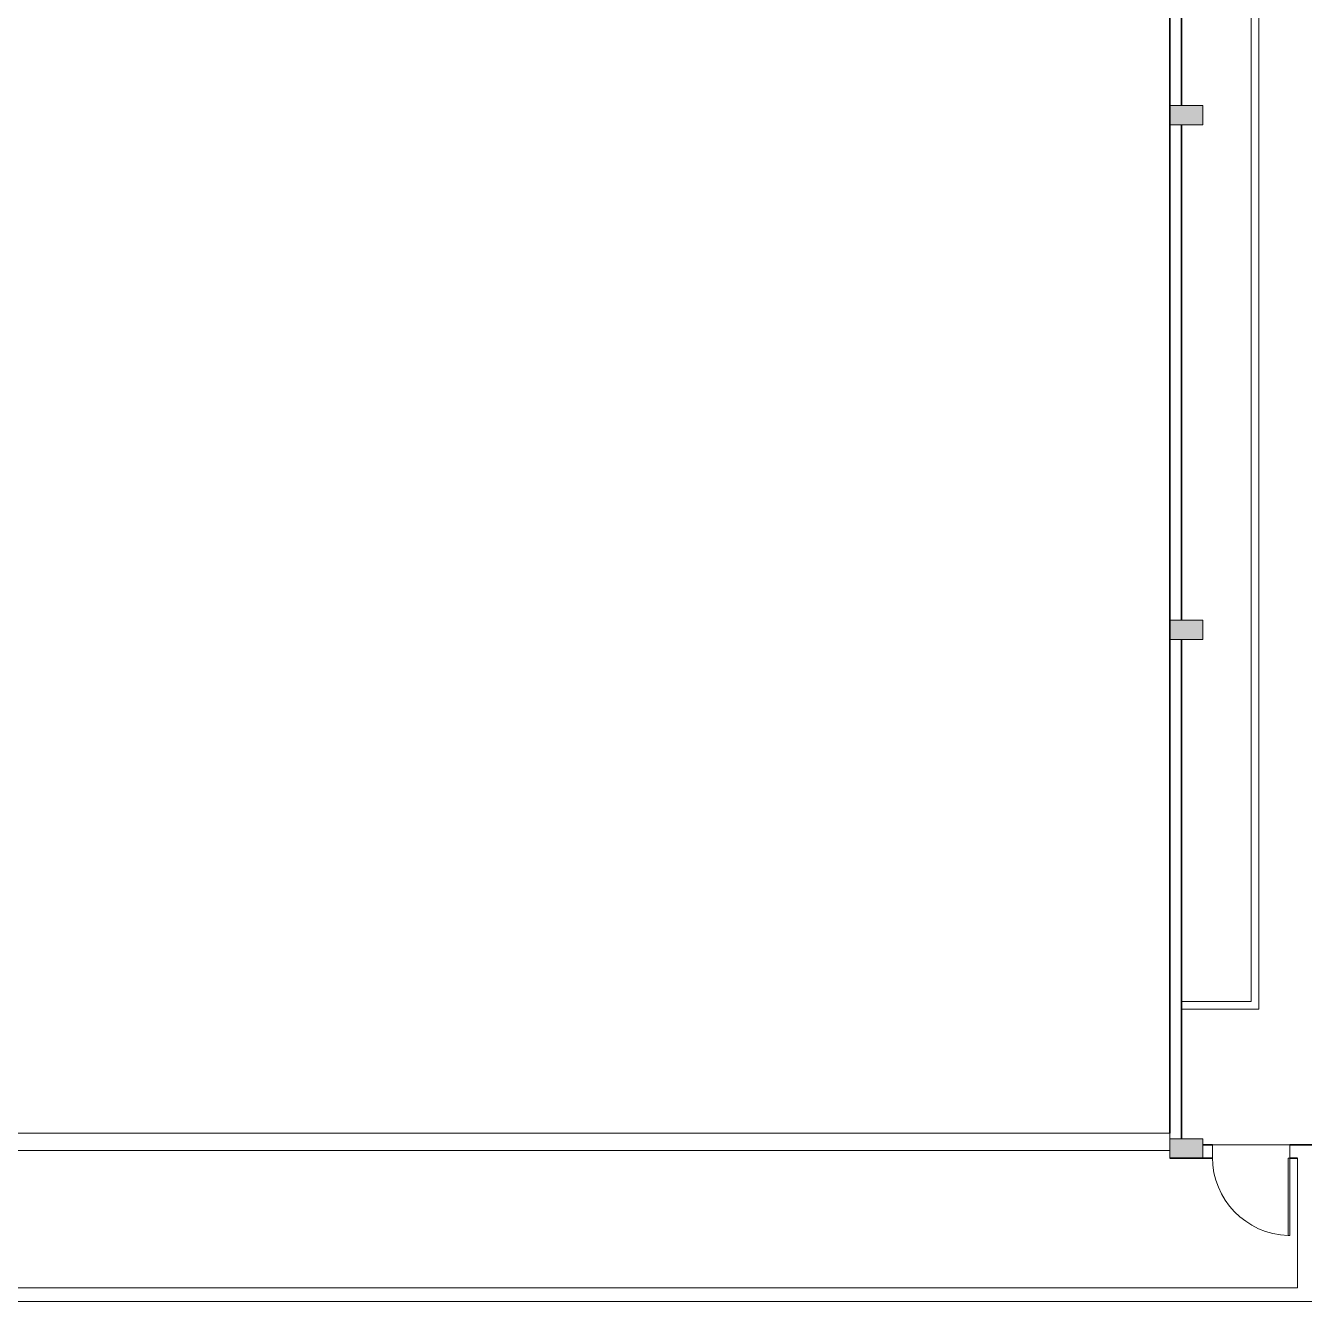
# Model space of a CAD drawing. Header units: inches. Extents: x 5 to 1823, y 18 to 726.
# Drawn here: x 542.91 to 557.74, y 297.81 to 312.61 of the extents above; entities that cross this region are included whole.
import ezdxf

# ---------------------------------------------------------------- set-up
doc = ezdxf.new("R2010")
doc.units = ezdxf.units.IN
doc.header["$MEASUREMENT"] = 0
for name, color, linetype in [('PDF2_01', 1, 'Continuous'), ('PDF2_06', 6, 'Continuous'), ('PDF2_D_Alvenaria', 7, 'Continuous'), ('PDF2_PAREDE', 6, 'Continuous')]:
    doc.layers.add(name, color=color, linetype=linetype)
doc.layers.add('PDF2_02', color=7, linetype='Continuous', true_color=0xdcdcdc)
doc.layers.add('PDF2_CINZA 1', color=7, linetype='Continuous', true_color=0x767676)

msp = doc.modelspace()

# ---------------------------------------------------------------- linework, layer by layer
at = {"layer": 'PDF2_01', "lineweight": 5}
for points in [[(557.124, 323.61), (557.124, 301.293), (556.316, 301.293)], [(557.214, 323.61), (557.214, 301.203), (556.316, 301.203)], [(557.573, 299.631), (556.675, 299.631)], [(491.564, 297.97), (517.608, 297.97), (557.663, 297.97)], [(491.564, 297.812), (517.608, 297.812), (557.82, 297.812), (566.486, 297.812)]]:
    msp.add_lwpolyline(points, dxfattribs=at)
msp.add_arc((557.584, 299.485), 0.909, 180.0004, 268.0871, dxfattribs=at)
at = {"layer": 'PDF2_02', "color": 2, "lineweight": 5}
for points in [[(556.563, 311.688), (556.563, 311.463), (556.181, 311.463), (556.181, 311.688)], [(556.563, 305.716), (556.563, 305.491), (556.181, 305.491), (556.181, 305.716)], [(556.563, 299.474), (556.563, 299.698), (556.181, 299.698), (556.181, 299.474)]]:
    msp.add_lwpolyline(points, close=True, dxfattribs=at)
at = {"layer": 'PDF2_06', "lineweight": 5}
for points in [[(556.181, 323.61), (556.181, 323.677), (556.181, 299.474)], [(556.316, 317.458), (556.316, 311.688)], [(556.181, 311.845), (556.181, 311.531)], [(556.316, 311.463), (556.316, 305.716)], [(556.181, 305.805), (556.181, 305.513)], [(556.316, 305.491), (556.316, 299.698)], [(556.675, 299.474), (556.675, 299.631)], [(557.573, 299.474), (557.573, 299.631)], [(557.663, 299.474), (557.663, 297.97)]]:
    msp.add_lwpolyline(points, dxfattribs=at)
for points in [[(556.563, 311.688), (556.563, 311.463), (556.181, 311.463), (556.181, 311.688)], [(556.563, 305.716), (556.563, 305.491), (556.181, 305.491), (556.181, 305.716)], [(556.563, 299.474), (556.563, 299.698), (556.181, 299.698), (556.181, 299.474)]]:
    msp.add_lwpolyline(points, close=True, dxfattribs=at)
at = {"layer": 'PDF2_06', "color": 3, "lineweight": 5}
msp.add_lwpolyline([(557.573, 299.474), (557.551, 299.474), (557.551, 298.576), (557.573, 298.576)], close=True, dxfattribs=at)
at = {"layer": 'PDF2_CINZA 1', "transparency": 33554559}
for points in [[(556.563, 311.688), (556.181, 311.688), (556.563, 311.463)], [(556.181, 311.688), (556.563, 311.463), (556.181, 311.463)], [(556.563, 305.716), (556.181, 305.716), (556.563, 305.491)], [(556.181, 305.716), (556.563, 305.491), (556.181, 305.491)], [(556.563, 299.698), (556.181, 299.698), (556.563, 299.474)], [(556.181, 299.698), (556.563, 299.474), (556.181, 299.474)]]:
    msp.add_solid(points, dxfattribs=at)
at = {"layer": 'PDF2_D_Alvenaria', "lineweight": 5}
msp.add_lwpolyline([(556.181, 299.564), (476.364, 299.564), (476.364, 312.339), (476.566, 312.339), (476.566, 299.766), (496.167, 299.766), (496.167, 307.714), (496.369, 307.714), (496.369, 299.766), (556.181, 299.766)], dxfattribs=at)
at = {"layer": 'PDF2_PAREDE', "lineweight": 35}
for points in [[(556.181, 323.61), (556.181, 323.677), (556.181, 299.766)], [(556.316, 317.458), (556.316, 311.688)], [(556.181, 311.845), (556.181, 311.531)], [(556.316, 311.463), (556.316, 305.716)], [(556.181, 305.805), (556.181, 305.513)], [(556.316, 305.491), (556.316, 299.698)], [(556.563, 299.631), (556.675, 299.631)], [(557.573, 299.631), (558.718, 299.631)], [(556.181, 299.474), (556.675, 299.474)], [(557.573, 299.474), (557.663, 299.474)]]:
    msp.add_lwpolyline(points, dxfattribs=at)

doc.saveas('drawing.dxf')
